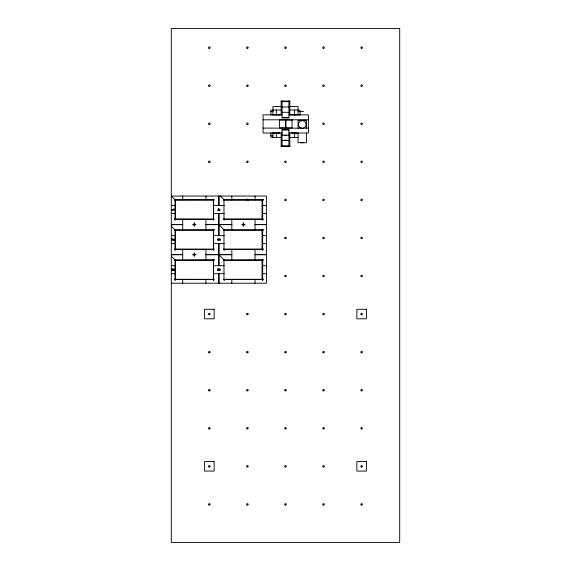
<?xml version="1.0" encoding="UTF-8"?>
<svg xmlns="http://www.w3.org/2000/svg" width="571" height="571" viewBox="0 0 571 571"><rect width="100%" height="100%" fill="white"/><g stroke="black" fill="none" stroke-linecap="round" stroke-linejoin="round"><path stroke-width="0.86" d="M173.184 269.733C172.87 270.911 171.521 269.698 172.592 268.834M212.983 199.85C213.932 198.915 214.639 199.657 212.983 199.807L175.675 199.85M175.675 229.92L212.983 229.92L213.554 229.349L214.104 229.763M175.675 259.998L214.075 259.762M224.781 199.85L262.089 199.85L262.66 199.279L263.21 199.686M224.781 229.92L262.089 229.92L262.66 229.349L263.21 229.763M224.781 259.998L263.181 259.755M224.21 219.835L224.781 219.264L262.089 219.264A0.792 0.564 0 0 0 262.631 219.892M224.21 249.905L224.781 249.334L262.089 249.334A0.792 0.564 0 0 0 262.631 249.962M224.21 279.983L224.781 279.412L262.089 279.412A0.792 0.564 0 0 0 262.631 280.033M212.983 229.885L213.39 229.378L214.039 229.621M212.983 259.955L213.483 259.427L214.104 259.834M262.089 199.807L262.824 199.3M262.089 229.885L262.824 229.378M262.089 259.955L262.824 259.448M173.877 268.862L174.191 269.969L173.177 269.619M223.661 199.7C224.203 198.979 225.595 199.714 223.711 199.579M223.661 229.77C224.225 229.057 225.588 229.785 223.711 229.649M223.661 259.848C224.239 259.148 225.559 259.819 223.711 259.719M174.562 199.686L175.511 199.443M174.562 229.763L175.49 229.499M174.562 259.834C175.026 259.113 176.575 259.905 174.626 259.684M223.718 218.978L224.118 218.7M174.626 199.543L175.418 199.372M174.626 229.613L175.418 229.442M174.676 259.619L171.3 256.186M223.832 248.913L223.889 248.863M174.74 248.899L175.104 248.763L175.104 230.491M174.74 278.969L175.104 278.841L175.104 260.569M218.001 268.97L219.842 269.041A0.871 0.871 0 0 1 220.242 269.619M303.094 128.189L308.376 128.097M218.614 270.568L218.7 270.547A0.821 0.821 0 0 0 219.114 270.29M213.625 200.414L214.125 199.85L213.575 200.421L213.554 218.693L214.118 219.193L213.625 218.7M213.625 230.491L214.125 229.92L213.575 230.491L213.554 248.763L214.125 249.277L213.897 248.877M213.618 219.835C214.796 219.285 212.705 220.327 212.983 219.307L175.675 219.264L175.147 219.835M213.618 249.905C214.725 249.391 212.805 250.419 212.983 249.377L175.675 249.334L175.147 249.905M213.618 279.976C214.739 279.49 212.719 280.44 212.983 279.455L175.675 279.412L175.147 279.976M262.703 219.835C263.795 219.428 261.932 220.206 262.089 219.307M262.703 249.905C263.788 249.498 261.925 250.284 262.089 249.377M262.703 279.976C263.759 279.526 262.046 280.454 262.089 279.455M262.703 200.421L263.231 199.85L262.681 200.421L262.66 218.693L263.224 219.193L262.703 218.693M262.703 230.491L263.231 229.92L262.681 230.491L262.66 248.763L263.231 249.277L263.038 248.913M213.575 260.569L214.118 260.069L213.597 260.562L213.554 278.841L214.125 279.347L213.897 278.955M262.703 260.562L263.224 260.069L262.681 260.569L262.66 278.841L263.231 279.347L263.038 278.983M175.104 218.693L175.104 200.421M276.364 133.079L276.364 137.418M295.093 133.079L294.636 133.079L294.636 137.418M280.975 101.067L290.025 101.067M282.074 101.638L288.926 101.638M281.603 106.584L272.938 106.584L272.938 114.807M289.397 106.584L298.062 106.584L298.062 114.807M282.074 106.97L288.926 106.97M272.938 110.01L281.582 110.01M289.418 110.01L298.062 110.01M272.938 110.246L270.847 110.246L270.847 114.464L272.938 114.464M298.062 110.246L300.153 110.246L300.153 114.464L298.062 114.464M300.931 111.538L303.565 111.538M270.847 111.652L272.938 111.652M298.062 111.652L300.153 111.652M282.074 112.294L288.926 112.294M276.15 114.578L278.769 114.578A2.405 2.405 0 0 1 280.183 115.042M294.85 114.578L292.231 114.578A2.405 2.405 0 0 0 290.753 115.085L290.753 114.964M282.074 114.885L263.081 114.885L263.081 133.007L282.074 133.007M288.926 114.885L308.376 114.885L308.376 133.007L288.926 133.007M282.074 117.398L288.926 117.398M263.081 119.796L308.376 119.796M263.081 128.097L301.402 128.189M282.074 130.038L288.926 130.038M294.636 132.85L292.231 132.85A2.405 2.405 0 0 1 291.524 132.75M298.062 133.079L291.895 132.829M272.938 133.614L276.364 133.614M294.636 133.614L298.062 133.614M282.074 135.134L288.926 135.134M284.258 135.391L286.742 135.391M270.847 135.784L272.938 135.784M272.938 137.19L270.847 137.19L270.847 132.972M281.582 137.418L272.938 137.418L272.938 133.079M289.418 137.418L298.062 137.418M284.251 140.209L286.749 140.209M282.074 140.466L288.926 140.466M282.074 145.798L288.926 145.798M280.975 146.369L290.025 146.369M171.3 205.56L175.104 205.56M213.554 205.56L224.21 205.56M262.66 205.56L266.464 205.56M171.3 213.554L175.104 213.554M213.554 213.554L224.21 213.554M262.66 213.554L266.464 213.554M171.3 224.517L182.72 224.517M194.14 224.403L192.805 224.403L192.805 224.781L194.14 224.781M194.518 224.403L195.853 224.403L195.853 224.781L194.518 224.781M205.938 224.517L231.826 224.517M243.246 224.403L241.911 224.403L241.911 224.781L243.246 224.781M243.624 224.403L244.959 224.403L244.959 224.781L243.624 224.781M255.044 224.517L266.464 224.517M171.3 224.667L182.72 224.667M205.938 224.667L218.807 224.667L218.807 235.63M218.957 235.63L218.957 224.667L231.826 224.667M255.044 224.667L266.464 224.667M171.3 235.63L175.104 235.63M213.554 235.63L224.21 235.63M262.66 235.63L266.464 235.63M171.3 243.624L175.104 243.624M213.554 243.624L224.21 243.624M262.66 243.624L266.464 243.624M194.14 254.473L192.805 254.473L192.805 254.859L194.14 254.859M194.518 254.473L195.853 254.473L195.853 254.859L194.518 254.859M171.3 254.587L182.72 254.587M205.938 254.587L218.807 254.587L218.807 243.624M231.826 254.587L218.957 254.587L218.957 243.624M255.044 254.587L266.464 254.587M171.3 254.745L182.72 254.745M205.938 254.745L218.807 254.745L218.807 265.708M218.957 265.708L218.957 254.745L231.826 254.745M255.044 254.745L266.464 254.745M171.3 265.708L175.104 265.708M213.554 265.708L224.21 265.708M262.66 265.708L266.464 265.708M171.3 273.702L175.104 273.702M213.554 273.702L224.21 273.702M262.66 273.702L266.464 273.702M171.3 283.216L266.464 283.216L266.464 196.046L171.3 196.046L174.705 199.443M224.096 200.407L223.711 200.121M220.406 196.046L223.811 199.443M218.957 224.667L223.811 229.521M218.957 254.745L223.811 259.591M171.3 226.116L174.705 229.521M174.683 230.306L175.033 230.491L174.626 230.234M174.683 260.376L174.626 260.305M223.704 219.521L224.118 219.828L223.646 219.357M174.598 219.521L175.047 219.835L174.54 219.357M223.689 249.57L224.118 249.898L223.646 249.427M223.689 279.64L224.118 279.976L223.646 279.505M174.583 249.57L175.047 249.905L174.54 249.427M174.583 279.64L175.047 279.976L174.54 279.505M306.434 128.454L306.434 120.288L298.062 120.288L298.062 128.454M306.434 133.007L306.434 142.75L298.062 142.75L298.062 133.007M299.432 114.885L291.895 114.885M294.636 110.01L294.636 115.092M289.84 101.067L289.847 114.885M289.847 133.007L289.84 146.369M288.926 101.067L288.926 117.969L282.074 117.969L282.074 101.067M288.926 146.369L288.926 129.467L282.074 129.467L282.074 146.369M288.812 101.067L288.812 101.638M288.812 145.798L288.812 146.369M282.188 101.067L282.188 101.638M282.188 145.798L282.188 146.369M281.153 101.067L281.16 114.885M281.153 133.007L281.16 146.369M279.562 114.885L272.024 114.885M279.562 132.722L279.562 133.079L272.024 132.972M276.364 110.01L276.364 115.092M276.364 132.729L278.769 132.85A2.405 2.405 0 0 0 279.462 132.75M255.044 196.046L255.044 199.85M255.044 219.264L255.044 229.92M255.044 249.334L255.044 259.998M255.044 279.412L255.044 283.216M231.826 196.046L231.826 199.85M231.826 219.264L231.826 229.92M231.826 249.334L231.826 259.998M231.826 279.412L231.826 283.216M218.957 196.046L218.957 205.56M218.957 213.554L218.957 224.517M218.957 273.702L218.957 283.216M218.807 196.046L218.807 205.56M218.807 213.554L218.807 224.517M218.807 273.702L218.807 283.216M205.938 196.046L205.938 199.85M205.938 219.264L205.938 229.92M205.938 249.334L205.938 259.998M205.938 279.412L205.938 283.216M182.72 196.046L182.72 199.85M182.72 219.264L182.72 229.92M182.72 249.334L182.72 259.998M182.72 279.412L182.72 283.216M172.178 239.206L171.864 240.512L171.864 238.749M213.525 219.892A0.792 0.564 0 0 1 213.04 219.271M175.618 219.271A0.792 0.564 0 0 1 175.14 219.892M213.525 249.962A0.792 0.564 0 0 1 213.04 249.341M175.618 249.341A0.792 0.564 0 0 1 175.14 249.962M171.907 238.649A1.777 1.777 0 0 1 172.777 239.47L174.005 240.127L173.991 238.849L174.498 239.984L173.605 240.484L172.485 239.477A1.292 1.292 0 0 0 172.292 239.285M213.525 280.033A0.792 0.564 0 0 1 213.04 279.419M175.618 279.419A0.792 0.564 0 0 1 175.14 280.033M173.427 270.126A0.799 0.799 0 0 1 172.049 270.226A0.799 0.799 0 0 1 172.613 268.97M173.862 269.02A0.735 0.735 0 0 1 174.448 270.119A0.735 0.735 0 0 1 173.206 270.162M224.724 219.271A0.792 0.564 0 0 1 224.246 219.892M224.724 249.341A0.792 0.564 0 0 1 224.246 249.962M224.724 279.419A0.792 0.564 0 0 1 224.246 280.033M218.607 270.54A0.906 0.906 0 0 1 217.972 268.855M217.522 269.805A1.006 1.006 0 0 1 217.544 269.555M219.121 270.283A0.735 0.735 0 0 0 218.957 269.184C220.777 269.005 219.3 271.775 220.199 269.483A0.785 0.785 0 0 0 220.071 269.241M303.743 142.415A3.519 3.519 0 0 1 300.753 142.415M303.115 128.268A3.64 3.497 12.4 0 1 302.88 128.318M301.652 128.147A3.64 3.333 -4.1 0 1 301.424 128.104M246.722 200.114A0.764 0.764 0 0 1 247.436 199.086A0.764 0.764 0 0 1 248.149 200.114M217.794 269.726C219.542 271.332 218.714 267.842 217.794 269.705M217.815 239.577L218.629 240.148L218.85 238.806L220.22 239.063L220.22 240.384L219.906 239.328L219.193 239.178A0.892 0.892 0 0 1 218.829 240.42A0.892 0.892 0 0 1 217.615 239.884A0.892 0.892 0 0 1 218.286 238.742L217.815 239.556M174.533 199.821L175.033 200.414L174.54 199.807M174.533 229.892L174.54 229.885M174.533 259.962L174.54 259.955M223.639 229.892L223.868 230.377L223.646 229.885M223.639 259.962L224.21 260.569L223.646 259.955M174.533 219.228L175.033 218.7L174.54 219.2M174.533 249.299L174.548 249.234M174.533 279.376L174.548 279.305M223.639 249.299L223.654 249.234M223.639 279.376L223.654 279.305M399.7 28.55L171.3 28.55L171.3 542.45L399.7 542.45L399.7 28.55M285.5 119.989L279.412 119.989L279.412 127.904L285.5 127.904L285.5 119.989M292.045 119.989L285.957 119.989L285.957 127.904L292.045 127.904L292.045 119.989M213.397 200.043L175.333 200.043L175.333 219.071L213.397 219.071L213.397 200.043M262.039 200.043L223.975 200.043L223.975 219.071L262.039 219.071L262.039 200.043M218.486 208.636L218.186 209.793L217.551 210.121L218.186 210.478L220.213 210.121L218.486 208.636M173.869 209.065L173.555 209.065A2.027 2.027 0 0 0 173.948 209.721L171.864 210.049L174.54 209.835A1.642 1.642 0 0 1 173.898 209.057M219.692 209.793L218.486 209.793L218.486 208.957L219.692 209.793M194.518 223.068L194.14 223.068L194.14 226.116L194.518 226.116L194.518 223.068M243.624 223.068L243.246 223.068L243.246 226.116L243.624 226.116L243.624 223.068M213.397 230.113L175.333 230.113L175.333 249.149L213.397 249.149L213.397 230.113M262.039 230.113L223.975 230.113L223.975 249.149L262.039 249.149L262.039 230.113M194.518 253.146L194.14 253.146L194.14 256.186L194.518 256.186L194.518 253.146M213.397 260.276L175.333 260.276L175.333 279.305L213.397 279.305L213.397 260.276M262.039 260.276L223.975 260.276L223.975 279.305L262.039 279.305L262.039 260.276M214.125 309.289L204.611 309.289L204.611 318.811L214.125 318.811L214.125 309.289M366.389 309.289L356.875 309.289L356.875 318.811L366.389 318.811L366.389 309.289M214.125 461.561L204.611 461.561L204.611 471.075L214.125 471.075L214.125 461.561M366.389 461.561L356.875 461.561L356.875 471.075L366.389 471.075L366.389 461.561M300.346 127.776A3.804 3.804 0 0 0 306.056 124.478A3.804 3.804 0 0 0 300.346 121.18A3.804 3.804 0 0 0 300.346 127.776M208.986 48.242A0.764 0.764 0 0 0 210.128 47.586A0.764 0.764 0 0 0 208.986 46.922A0.764 0.764 0 0 0 208.986 48.242M247.05 48.242A0.764 0.764 0 0 0 248.192 47.586A0.764 0.764 0 0 0 247.05 46.922A0.764 0.764 0 0 0 247.05 48.242M285.122 48.242A0.764 0.764 0 0 0 286.264 47.586A0.764 0.764 0 0 0 285.122 46.922A0.764 0.764 0 0 0 285.122 48.242M323.186 48.242A0.764 0.764 0 0 0 324.328 47.586A0.764 0.764 0 0 0 323.186 46.922A0.764 0.764 0 0 0 323.186 48.242M361.25 48.242A0.764 0.764 0 0 0 362.392 47.586A0.764 0.764 0 0 0 361.25 46.922A0.764 0.764 0 0 0 361.25 48.242M208.986 86.307A0.764 0.764 0 0 0 210.128 85.65A0.764 0.764 0 0 0 208.986 84.993A0.764 0.764 0 0 0 208.986 86.307M247.05 86.307A0.764 0.764 0 0 0 248.192 85.65A0.764 0.764 0 0 0 247.05 84.993A0.764 0.764 0 0 0 247.05 86.307M285.122 86.307A0.764 0.764 0 0 0 286.264 85.65A0.764 0.764 0 0 0 285.122 84.993A0.764 0.764 0 0 0 285.122 86.307M323.186 86.307A0.764 0.764 0 0 0 324.328 85.65A0.764 0.764 0 0 0 323.186 84.993A0.764 0.764 0 0 0 323.186 86.307M361.25 86.307A0.764 0.764 0 0 0 362.392 85.65A0.764 0.764 0 0 0 361.25 84.993A0.764 0.764 0 0 0 361.25 86.307M208.986 124.378A0.764 0.764 0 0 0 210.128 123.714A0.764 0.764 0 0 0 208.986 123.058A0.764 0.764 0 0 0 208.986 124.378M247.05 124.378A0.764 0.764 0 0 0 248.192 123.714A0.764 0.764 0 0 0 247.05 123.058A0.764 0.764 0 0 0 247.05 124.378M323.186 124.378A0.764 0.764 0 0 0 324.328 123.714A0.764 0.764 0 0 0 323.186 123.058A0.764 0.764 0 0 0 323.186 124.378M361.25 124.378A0.764 0.764 0 0 0 362.392 123.714A0.764 0.764 0 0 0 361.25 123.058A0.764 0.764 0 0 0 361.25 124.378M208.986 162.442A0.764 0.764 0 0 0 210.128 161.786A0.764 0.764 0 0 0 208.986 161.122A0.764 0.764 0 0 0 208.986 162.442M247.05 162.442A0.764 0.764 0 0 0 248.192 161.786A0.764 0.764 0 0 0 247.05 161.122A0.764 0.764 0 0 0 247.05 162.442M285.122 162.442A0.764 0.764 0 0 0 286.264 161.786A0.764 0.764 0 0 0 285.122 161.122A0.764 0.764 0 0 0 285.122 162.442M323.186 162.442A0.764 0.764 0 0 0 324.328 161.786A0.764 0.764 0 0 0 323.186 161.122A0.764 0.764 0 0 0 323.186 162.442M361.25 162.442A0.764 0.764 0 0 0 362.392 161.786A0.764 0.764 0 0 0 361.25 161.122A0.764 0.764 0 0 0 361.25 162.442M285.122 200.507A0.764 0.764 0 0 0 286.264 199.85A0.764 0.764 0 0 0 285.122 199.193A0.764 0.764 0 0 0 285.122 200.507M323.186 200.507A0.764 0.764 0 0 0 324.328 199.85A0.764 0.764 0 0 0 323.186 199.193A0.764 0.764 0 0 0 323.186 200.507M361.25 200.507A0.764 0.764 0 0 0 362.392 199.85A0.764 0.764 0 0 0 361.25 199.193A0.764 0.764 0 0 0 361.25 200.507M285.072 238.55A0.764 0.764 0 0 0 286.257 237.971A0.764 0.764 0 0 0 285.165 237.229A0.764 0.764 0 0 0 285.072 238.55M323.143 238.55A0.764 0.764 0 0 0 324.328 237.971A0.764 0.764 0 0 0 323.236 237.229A0.764 0.764 0 0 0 323.143 238.55M361.25 238.578A0.764 0.764 0 0 0 362.392 237.914A0.764 0.764 0 0 0 361.25 237.258A0.764 0.764 0 0 0 361.25 238.578M285.122 276.642A0.764 0.764 0 0 0 286.264 275.986A0.764 0.764 0 0 0 285.122 275.322A0.764 0.764 0 0 0 285.122 276.642M323.186 276.642A0.764 0.764 0 0 0 324.328 275.986A0.764 0.764 0 0 0 323.186 275.322A0.764 0.764 0 0 0 323.186 276.642M361.25 276.642A0.764 0.764 0 0 0 362.392 275.986A0.764 0.764 0 0 0 361.25 275.322A0.764 0.764 0 0 0 361.25 276.642M208.986 314.707A0.764 0.764 0 0 0 210.128 314.05A0.764 0.764 0 0 0 208.986 313.393A0.764 0.764 0 0 0 208.986 314.707M247.05 314.707A0.764 0.764 0 0 0 248.192 314.05A0.764 0.764 0 0 0 247.05 313.393A0.764 0.764 0 0 0 247.05 314.707M285.122 314.707A0.764 0.764 0 0 0 286.264 314.05A0.764 0.764 0 0 0 285.122 313.393A0.764 0.764 0 0 0 285.122 314.707M323.186 314.707A0.764 0.764 0 0 0 324.328 314.05A0.764 0.764 0 0 0 323.186 313.393A0.764 0.764 0 0 0 323.186 314.707M361.25 314.707A0.764 0.764 0 0 0 362.392 314.05A0.764 0.764 0 0 0 361.25 313.393A0.764 0.764 0 0 0 361.25 314.707M208.986 352.778A0.764 0.764 0 0 0 210.128 352.114A0.764 0.764 0 0 0 208.986 351.458A0.764 0.764 0 0 0 208.986 352.778M247.007 352.75A0.764 0.764 0 0 0 248.192 352.171A0.764 0.764 0 0 0 247.1 351.429A0.764 0.764 0 0 0 247.007 352.75M285.122 352.778A0.764 0.764 0 0 0 286.264 352.114A0.764 0.764 0 0 0 285.122 351.458A0.764 0.764 0 0 0 285.122 352.778M323.143 352.75A0.764 0.764 0 0 0 324.328 352.171A0.764 0.764 0 0 0 323.236 351.429A0.764 0.764 0 0 0 323.143 352.75M361.25 352.778A0.764 0.764 0 0 0 362.392 352.114A0.764 0.764 0 0 0 361.25 351.458A0.764 0.764 0 0 0 361.25 352.778M208.986 390.842A0.764 0.764 0 0 0 210.128 390.186A0.764 0.764 0 0 0 208.986 389.522A0.764 0.764 0 0 0 208.986 390.842M247.007 390.814A0.764 0.764 0 0 0 248.192 390.236A0.764 0.764 0 0 0 247.1 389.501A0.764 0.764 0 0 0 247.007 390.814M285.122 390.842A0.764 0.764 0 0 0 286.264 390.186A0.764 0.764 0 0 0 285.122 389.522A0.764 0.764 0 0 0 285.122 390.842M323.143 390.814A0.764 0.764 0 0 0 324.328 390.236A0.764 0.764 0 0 0 323.236 389.501A0.764 0.764 0 0 0 323.143 390.814M361.25 390.842A0.764 0.764 0 0 0 362.392 390.186A0.764 0.764 0 0 0 361.25 389.522A0.764 0.764 0 0 0 361.25 390.842M208.986 428.907A0.764 0.764 0 0 0 210.128 428.25A0.764 0.764 0 0 0 208.986 427.593A0.764 0.764 0 0 0 208.986 428.907M247.05 428.907A0.764 0.764 0 0 0 248.192 428.25A0.764 0.764 0 0 0 247.05 427.593A0.764 0.764 0 0 0 247.05 428.907M285.122 428.907A0.764 0.764 0 0 0 286.264 428.25A0.764 0.764 0 0 0 285.122 427.593A0.764 0.764 0 0 0 285.122 428.907M323.186 428.907A0.764 0.764 0 0 0 324.328 428.25A0.764 0.764 0 0 0 323.186 427.593A0.764 0.764 0 0 0 323.186 428.907M361.25 428.907A0.764 0.764 0 0 0 362.392 428.25A0.764 0.764 0 0 0 361.25 427.593A0.764 0.764 0 0 0 361.25 428.907M208.986 466.978A0.764 0.764 0 0 0 210.128 466.314A0.764 0.764 0 0 0 208.986 465.658A0.764 0.764 0 0 0 208.986 466.978M247.05 466.978A0.764 0.764 0 0 0 248.192 466.314A0.764 0.764 0 0 0 247.05 465.658A0.764 0.764 0 0 0 247.05 466.978M285.122 466.978A0.764 0.764 0 0 0 286.264 466.314A0.764 0.764 0 0 0 285.122 465.658A0.764 0.764 0 0 0 285.122 466.978M323.186 466.978A0.764 0.764 0 0 0 324.328 466.314A0.764 0.764 0 0 0 323.186 465.658A0.764 0.764 0 0 0 323.186 466.978M361.25 466.978A0.764 0.764 0 0 0 362.392 466.314A0.764 0.764 0 0 0 361.25 465.658A0.764 0.764 0 0 0 361.25 466.978M208.943 505.014A0.764 0.764 0 0 0 210.128 504.436A0.764 0.764 0 0 0 209.036 503.701A0.764 0.764 0 0 0 208.943 505.014M247.05 505.042A0.764 0.764 0 0 0 248.192 504.386A0.764 0.764 0 0 0 247.05 503.722A0.764 0.764 0 0 0 247.05 505.042M285.122 505.042A0.764 0.764 0 0 0 286.264 504.386A0.764 0.764 0 0 0 285.122 503.722A0.764 0.764 0 0 0 285.122 505.042M323.186 505.042A0.764 0.764 0 0 0 324.328 504.386A0.764 0.764 0 0 0 323.186 503.722A0.764 0.764 0 0 0 323.186 505.042M361.207 505.014A0.764 0.764 0 0 0 362.392 504.436A0.764 0.764 0 0 0 361.3 503.701A0.764 0.764 0 0 0 361.207 505.014"/></g></svg>
